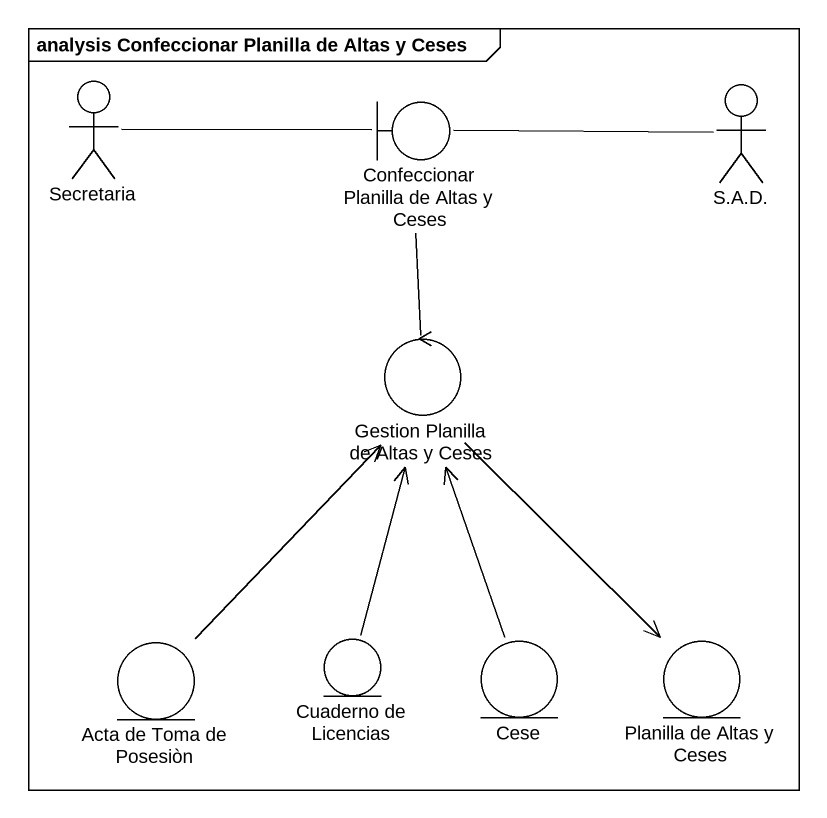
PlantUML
@startuml
mainframe analysis Confeccionar Planilla de Altas y Ceses
actor Secretaria
boundary "Confeccionar Planilla de Altas y Ceses" as Confeccionar_Planilla_de
actor "S.A.D." as S_A_D
control "Gestion Planilla de Altas y Ceses" as Gestion_Planilla_de_Altas_y
entity "Acta de Toma de Posesiòn" as Acta_de_Toma_de_Posesiòn
entity "Cuaderno de Licencias" as Cuaderno_de_Licencias
entity Cese
entity "Planilla de Altas y Ceses" as Planilla_de_Altas_y_Ceses
Secretaria -right- Confeccionar_Planilla_de
Confeccionar_Planilla_de -right- S_A_D
Confeccionar_Planilla_de -- Gestion_Planilla_de_Altas_y
Gestion_Planilla_de_Altas_y <-- Acta_de_Toma_de_Posesiòn
Gestion_Planilla_de_Altas_y <-- Cese
Gestion_Planilla_de_Altas_y --> Planilla_de_Altas_y_Ceses
Cuaderno_de_Licencias -up-> Gestion_Planilla_de_Altas_y
@enduml
